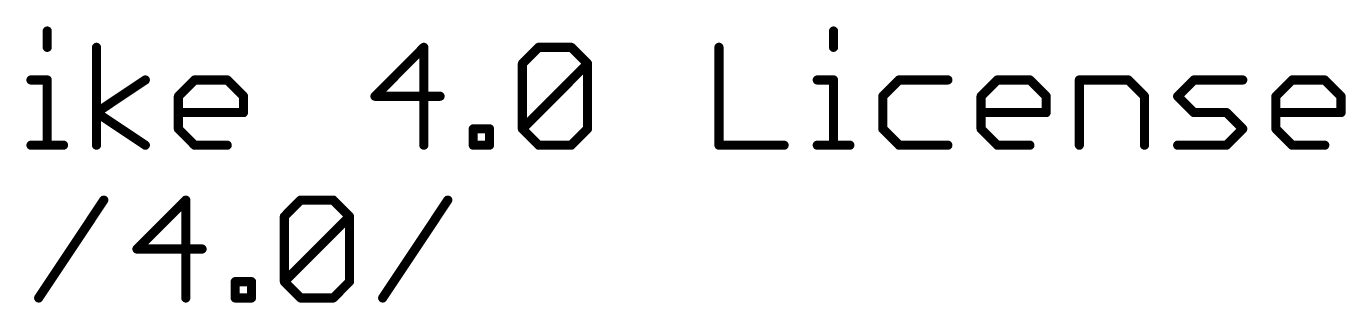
# Model space of a CAD drawing. Extents: x -22 to 88, y -20 to 45.
# Drawn here: x 63.54 to 85.52, y -11.43 to -6.84 of the extents above; entities that cross this region are included whole.
import ezdxf

# ---------------------------------------------------------------- set-up
doc = ezdxf.new("R2010")
doc.units = 0
doc.layers.add('51', color=53, linetype='CONTINUOUS')

msp = doc.modelspace()

# ---------------------------------------------------------------- linework, layer by layer
at = {"layer": '51', "const_width": 0.1524}
for points in [[(63.8895, -6.9156), (63.8895, -7.1868)], [(63.8895, -6.9156), (63.8895, -7.1868)], [(76.9867, -6.9156), (76.9867, -7.1868)], [(76.9867, -6.9156), (76.9867, -7.1868)], [(64.7098, -8.8138), (64.7098, -7.1868)], [(64.7098, -8.8138), (64.7098, -7.1868)], [(70.1619, -7.1868), (69.3484, -8.0003)], [(70.1619, -7.1868), (69.3484, -8.0003)], [(70.1619, -8.8138), (70.1619, -7.1868)], [(70.1619, -8.8138), (70.1619, -7.1868)], [(71.8041, -7.458), (72.0753, -7.1868)], [(71.8041, -7.458), (72.0753, -7.1868)], [(72.0753, -7.1868), (72.6176, -7.1868)], [(72.0753, -7.1868), (72.6176, -7.1868)], [(72.6176, -7.1868), (72.8888, -7.458)], [(72.6176, -7.1868), (72.8888, -7.458)], [(75.0784, -7.1868), (75.0784, -8.8138)], [(75.0784, -7.1868), (75.0784, -8.8138)], [(71.8041, -8.5426), (71.8041, -7.458)], [(71.8041, -8.5426), (72.8888, -7.458)], [(71.8041, -8.5426), (71.8041, -7.458)], [(71.8041, -8.5426), (72.8888, -7.458)], [(72.8888, -7.458), (72.8888, -8.5426)], [(72.8888, -7.458), (72.8888, -8.5426)], [(63.6183, -7.7291), (63.8895, -7.7291)], [(63.6183, -7.7291), (63.8895, -7.7291)], [(63.8895, -7.7291), (63.8895, -8.8138)], [(63.8895, -7.7291), (63.8895, -8.8138)], [(64.7098, -8.2715), (65.5233, -7.7291)], [(64.7098, -8.2715), (65.5233, -7.7291)], [(66.0741, -8.0003), (66.3452, -7.7291)], [(66.0741, -8.0003), (66.3452, -7.7291)], [(66.3452, -7.7291), (66.8876, -7.7291)], [(66.3452, -7.7291), (66.8876, -7.7291)], [(66.8876, -7.7291), (67.1587, -8.0003)], [(66.8876, -7.7291), (67.1587, -8.0003)], [(76.7156, -7.7291), (76.9867, -7.7291)], [(76.7156, -7.7291), (76.9867, -7.7291)], [(76.9867, -7.7291), (76.9867, -8.8138)], [(76.9867, -7.7291), (76.9867, -8.8138)], [(78.0782, -7.7291), (77.807, -8.0003)], [(78.0782, -7.7291), (77.807, -8.0003)], [(78.8917, -7.7291), (78.0782, -7.7291)], [(78.8917, -7.7291), (78.0782, -7.7291)], [(79.4442, -8.0003), (79.7153, -7.7291)], [(79.4442, -8.0003), (79.7153, -7.7291)], [(79.7153, -7.7291), (80.2577, -7.7291)], [(79.7153, -7.7291), (80.2577, -7.7291)], [(80.2577, -7.7291), (80.5288, -8.0003)], [(80.2577, -7.7291), (80.5288, -8.0003)], [(81.0813, -8.8138), (81.0813, -7.7291)], [(81.0813, -7.7291), (81.8948, -7.7291)], [(81.0813, -8.8138), (81.0813, -7.7291)], [(81.0813, -7.7291), (81.8948, -7.7291)], [(81.8948, -7.7291), (82.166, -8.0003)], [(81.8948, -7.7291), (82.166, -8.0003)], [(82.7185, -8.0003), (82.9896, -7.7291)], [(82.7185, -8.0003), (82.9896, -7.7291)], [(82.9896, -7.7291), (83.8031, -7.7291)], [(82.9896, -7.7291), (83.8031, -7.7291)], [(84.3556, -8.0003), (84.6268, -7.7291)], [(84.3556, -8.0003), (84.6268, -7.7291)], [(84.6268, -7.7291), (85.1691, -7.7291)], [(84.6268, -7.7291), (85.1691, -7.7291)], [(85.1691, -7.7291), (85.4403, -8.0003)], [(85.1691, -7.7291), (85.4403, -8.0003)], [(66.0741, -8.5426), (66.0741, -8.0003)], [(66.0741, -8.5426), (66.0741, -8.0003)], [(67.1587, -8.0003), (67.1587, -8.2715)], [(67.1587, -8.0003), (67.1587, -8.2715)], [(69.3484, -8.0003), (70.433, -8.0003)], [(69.3484, -8.0003), (70.433, -8.0003)], [(77.807, -8.0003), (77.807, -8.5426)], [(77.807, -8.0003), (77.807, -8.5426)], [(79.4442, -8.5426), (79.4442, -8.0003)], [(79.4442, -8.5426), (79.4442, -8.0003)], [(80.5288, -8.0003), (80.5288, -8.2715)], [(80.5288, -8.0003), (80.5288, -8.2715)], [(82.166, -8.0003), (82.166, -8.8138)], [(82.166, -8.0003), (82.166, -8.8138)], [(82.9896, -8.2715), (82.7185, -8.0003)], [(82.9896, -8.2715), (82.7185, -8.0003)], [(84.3556, -8.5426), (84.3556, -8.0003)], [(84.3556, -8.5426), (84.3556, -8.0003)], [(85.4403, -8.0003), (85.4403, -8.2715)], [(85.4403, -8.0003), (85.4403, -8.2715)], [(65.5233, -8.8138), (64.7098, -8.2715)], [(65.5233, -8.8138), (64.7098, -8.2715)], [(67.1587, -8.2715), (66.0741, -8.2715)], [(67.1587, -8.2715), (66.0741, -8.2715)], [(80.5288, -8.2715), (79.4442, -8.2715)], [(80.5288, -8.2715), (79.4442, -8.2715)], [(83.532, -8.2715), (82.9896, -8.2715)], [(83.532, -8.2715), (82.9896, -8.2715)], [(83.8031, -8.5426), (83.532, -8.2715)], [(83.8031, -8.5426), (83.532, -8.2715)], [(85.4403, -8.2715), (84.3556, -8.2715)], [(85.4403, -8.2715), (84.3556, -8.2715)], [(66.3452, -8.8138), (66.0741, -8.5426)], [(66.3452, -8.8138), (66.0741, -8.5426)], [(70.9855, -8.8138), (70.9855, -8.5426)], [(70.9855, -8.5426), (71.2567, -8.5426)], [(70.9855, -8.8138), (70.9855, -8.5426)], [(70.9855, -8.5426), (71.2567, -8.5426)], [(71.2567, -8.5426), (71.2567, -8.8138)], [(71.2567, -8.5426), (71.2567, -8.8138)], [(72.0753, -8.8138), (71.8041, -8.5426)], [(72.0753, -8.8138), (71.8041, -8.5426)], [(72.8888, -8.5426), (72.6176, -8.8138)], [(72.8888, -8.5426), (72.6176, -8.8138)], [(77.807, -8.5426), (78.0782, -8.8138)], [(77.807, -8.5426), (78.0782, -8.8138)], [(79.7153, -8.8138), (79.4442, -8.5426)], [(79.7153, -8.8138), (79.4442, -8.5426)], [(83.532, -8.8138), (83.8031, -8.5426)], [(83.532, -8.8138), (83.8031, -8.5426)], [(84.6268, -8.8138), (84.3556, -8.5426)], [(84.6268, -8.8138), (84.3556, -8.5426)], [(63.6183, -8.8138), (64.1607, -8.8138)], [(63.6183, -8.8138), (64.1607, -8.8138)], [(66.8876, -8.8138), (66.3452, -8.8138)], [(66.8876, -8.8138), (66.3452, -8.8138)], [(71.2567, -8.8138), (70.9855, -8.8138)], [(71.2567, -8.8138), (70.9855, -8.8138)], [(72.6176, -8.8138), (72.0753, -8.8138)], [(72.6176, -8.8138), (72.0753, -8.8138)], [(75.0784, -8.8138), (76.1631, -8.8138)], [(75.0784, -8.8138), (76.1631, -8.8138)], [(76.7156, -8.8138), (77.2579, -8.8138)], [(76.7156, -8.8138), (77.2579, -8.8138)], [(78.0782, -8.8138), (78.8917, -8.8138)], [(78.0782, -8.8138), (78.8917, -8.8138)], [(80.2577, -8.8138), (79.7153, -8.8138)], [(80.2577, -8.8138), (79.7153, -8.8138)], [(82.7185, -8.8138), (83.532, -8.8138)], [(82.7185, -8.8138), (83.532, -8.8138)], [(85.1691, -8.8138), (84.6268, -8.8138)], [(85.1691, -8.8138), (84.6268, -8.8138)], [(63.7467, -11.3538), (64.8314, -9.7268)], [(63.7467, -11.3538), (64.8314, -9.7268)], [(66.1974, -9.7268), (65.3839, -10.5403)], [(66.1974, -9.7268), (65.3839, -10.5403)], [(66.1974, -11.3538), (66.1974, -9.7268)], [(66.1974, -11.3538), (66.1974, -9.7268)], [(67.8396, -9.998), (68.1108, -9.7268)], [(67.8396, -9.998), (68.1108, -9.7268)], [(68.1108, -9.7268), (68.6531, -9.7268)], [(68.1108, -9.7268), (68.6531, -9.7268)], [(68.6531, -9.7268), (68.9243, -9.998)], [(68.6531, -9.7268), (68.9243, -9.998)], [(69.4768, -11.3538), (70.5614, -9.7268)], [(69.4768, -11.3538), (70.5614, -9.7268)], [(67.8396, -11.0826), (67.8396, -9.998)], [(67.8396, -11.0826), (68.9243, -9.998)], [(67.8396, -11.0826), (67.8396, -9.998)], [(67.8396, -11.0826), (68.9243, -9.998)], [(68.9243, -9.998), (68.9243, -11.0826)], [(68.9243, -9.998), (68.9243, -11.0826)], [(65.3839, -10.5403), (66.4685, -10.5403)], [(65.3839, -10.5403), (66.4685, -10.5403)], [(67.021, -11.3538), (67.021, -11.0826)], [(67.021, -11.0826), (67.2922, -11.0826)], [(67.021, -11.3538), (67.021, -11.0826)], [(67.021, -11.0826), (67.2922, -11.0826)], [(67.2922, -11.0826), (67.2922, -11.3538)], [(67.2922, -11.0826), (67.2922, -11.3538)], [(68.1108, -11.3538), (67.8396, -11.0826)], [(68.1108, -11.3538), (67.8396, -11.0826)], [(68.9243, -11.0826), (68.6531, -11.3538)], [(68.9243, -11.0826), (68.6531, -11.3538)], [(67.2922, -11.3538), (67.021, -11.3538)], [(67.2922, -11.3538), (67.021, -11.3538)], [(68.6531, -11.3538), (68.1108, -11.3538)], [(68.6531, -11.3538), (68.1108, -11.3538)]]:
    msp.add_lwpolyline(points, dxfattribs=at)
at = {"layer": '51', "const_width": 0.0762}
for points in [[(63.9276, -6.9156, 1), (63.8514, -6.9156)], [(63.9276, -6.9156, 1), (63.8514, -6.9156)], [(77.0248, -6.9156, 1), (76.9486, -6.9156)], [(77.0248, -6.9156, 1), (76.9486, -6.9156)], [(63.8514, -7.1868, 1), (63.9276, -7.1868)], [(63.8514, -7.1868, 1), (63.9276, -7.1868)], [(64.7479, -7.1868, 1), (64.6717, -7.1868)], [(64.7479, -7.1868, 1), (64.6717, -7.1868)], [(70.2, -7.1868, 1), (70.1238, -7.1868)], [(70.2, -7.1868, 1), (70.1238, -7.1868)], [(70.1888, -7.2138, 1), (70.1349, -7.1599)], [(70.1888, -7.2138, 1), (70.1349, -7.1599)], [(72.0753, -7.1487, 1), (72.0753, -7.2249)], [(72.0753, -7.1487, 1), (72.0753, -7.2249)], [(72.1022, -7.2138, 1), (72.0483, -7.1599)], [(72.1022, -7.2138, 1), (72.0483, -7.1599)], [(72.6445, -7.1599, 1), (72.5907, -7.2138)], [(72.6445, -7.1599, 1), (72.5907, -7.2138)], [(72.6176, -7.2249, 1), (72.6176, -7.1487)], [(72.6176, -7.2249, 1), (72.6176, -7.1487)], [(75.1165, -7.1868, 1), (75.0403, -7.1868)], [(75.1165, -7.1868, 1), (75.0403, -7.1868)], [(76.9486, -7.1868, 1), (77.0248, -7.1868)], [(76.9486, -7.1868, 1), (77.0248, -7.1868)], [(71.8422, -7.458, 1), (71.766, -7.458)], [(71.8422, -7.458, 1), (71.766, -7.458)], [(71.7772, -7.431, 1), (71.831, -7.4849)], [(71.7772, -7.431, 1), (71.831, -7.4849)], [(72.9269, -7.458, 1), (72.8507, -7.458)], [(72.9269, -7.458, 1), (72.8507, -7.458)], [(72.9157, -7.4849, 1), (72.8618, -7.431)], [(72.9157, -7.4849, 1), (72.8618, -7.431)], [(72.8618, -7.4849, 1), (72.9157, -7.431)], [(72.8618, -7.4849, 1), (72.9157, -7.431)], [(63.6183, -7.691, 1), (63.6183, -7.7672)], [(63.6183, -7.691, 1), (63.6183, -7.7672)], [(63.9276, -7.7291, 1), (63.8514, -7.7291)], [(63.9276, -7.7291, 1), (63.8514, -7.7291)], [(63.8895, -7.7672, 1), (63.8895, -7.691)], [(63.8895, -7.7672, 1), (63.8895, -7.691)], [(65.5444, -7.7608, 1), (65.5021, -7.6974)], [(65.5444, -7.7608, 1), (65.5021, -7.6974)], [(66.3452, -7.691, 1), (66.3452, -7.7672)], [(66.3452, -7.691, 1), (66.3452, -7.7672)], [(66.3722, -7.7561, 1), (66.3183, -7.7022)], [(66.3722, -7.7561, 1), (66.3183, -7.7022)], [(66.9145, -7.7022, 1), (66.8606, -7.7561)], [(66.9145, -7.7022, 1), (66.8606, -7.7561)], [(66.8876, -7.7672, 1), (66.8876, -7.691)], [(66.8876, -7.7672, 1), (66.8876, -7.691)], [(76.7156, -7.691, 1), (76.7156, -7.7672)], [(76.7156, -7.691, 1), (76.7156, -7.7672)], [(77.0248, -7.7291, 1), (76.9486, -7.7291)], [(77.0248, -7.7291, 1), (76.9486, -7.7291)], [(76.9867, -7.7672, 1), (76.9867, -7.691)], [(76.9867, -7.7672, 1), (76.9867, -7.691)], [(78.0782, -7.691, 1), (78.0782, -7.7672)], [(78.0782, -7.691, 1), (78.0782, -7.7672)], [(78.1051, -7.7561, 1), (78.0512, -7.7022)], [(78.1051, -7.7561, 1), (78.0512, -7.7022)], [(78.8917, -7.7672, 1), (78.8917, -7.691)], [(78.8917, -7.7672, 1), (78.8917, -7.691)], [(79.7153, -7.691, 1), (79.7153, -7.7672)], [(79.7153, -7.691, 1), (79.7153, -7.7672)], [(79.7423, -7.7561, 1), (79.6884, -7.7022)], [(79.7423, -7.7561, 1), (79.6884, -7.7022)], [(80.2846, -7.7022, 1), (80.2307, -7.7561)], [(80.2846, -7.7022, 1), (80.2307, -7.7561)], [(80.2577, -7.7672, 1), (80.2577, -7.691)], [(80.2577, -7.7672, 1), (80.2577, -7.691)], [(81.1194, -7.7291, 1), (81.0432, -7.7291)], [(81.0813, -7.691, 1), (81.0813, -7.7672)], [(81.1194, -7.7291, 1), (81.0432, -7.7291)], [(81.0813, -7.691, 1), (81.0813, -7.7672)], [(81.9218, -7.7022, 1), (81.8679, -7.7561)], [(81.9218, -7.7022, 1), (81.8679, -7.7561)], [(81.8948, -7.7672, 1), (81.8948, -7.691)], [(81.8948, -7.7672, 1), (81.8948, -7.691)], [(82.9896, -7.691, 1), (82.9896, -7.7672)], [(82.9896, -7.691, 1), (82.9896, -7.7672)], [(83.0166, -7.7561, 1), (82.9627, -7.7022)], [(83.0166, -7.7561, 1), (82.9627, -7.7022)], [(83.8031, -7.7672, 1), (83.8031, -7.691)], [(83.8031, -7.7672, 1), (83.8031, -7.691)], [(84.6268, -7.691, 1), (84.6268, -7.7672)], [(84.6268, -7.691, 1), (84.6268, -7.7672)], [(84.6537, -7.7561, 1), (84.5999, -7.7022)], [(84.6537, -7.7561, 1), (84.5999, -7.7022)], [(85.1961, -7.7022, 1), (85.1422, -7.7561)], [(85.1961, -7.7022, 1), (85.1422, -7.7561)], [(85.1691, -7.7672, 1), (85.1691, -7.691)], [(85.1691, -7.7672, 1), (85.1691, -7.691)], [(66.1122, -8.0003, 1), (66.036, -8.0003)], [(66.1122, -8.0003, 1), (66.036, -8.0003)], [(66.0471, -7.9734, 1), (66.101, -8.0272)], [(66.0471, -7.9734, 1), (66.101, -8.0272)], [(67.1968, -8.0003, 1), (67.1206, -8.0003)], [(67.1968, -8.0003, 1), (67.1206, -8.0003)], [(67.1318, -8.0272, 1), (67.1857, -7.9734)], [(67.1318, -8.0272, 1), (67.1857, -7.9734)], [(69.3484, -7.9622, 1), (69.3484, -8.0384)], [(69.3484, -7.9622, 1), (69.3484, -8.0384)], [(69.3214, -7.9734, 1), (69.3753, -8.0272)], [(69.3214, -7.9734, 1), (69.3753, -8.0272)], [(70.433, -8.0384, 1), (70.433, -7.9622)], [(70.433, -8.0384, 1), (70.433, -7.9622)], [(77.8451, -8.0003, 1), (77.7689, -8.0003)], [(77.8451, -8.0003, 1), (77.7689, -8.0003)], [(77.7801, -7.9734, 1), (77.834, -8.0272)], [(77.7801, -7.9734, 1), (77.834, -8.0272)], [(79.4823, -8.0003, 1), (79.4061, -8.0003)], [(79.4823, -8.0003, 1), (79.4061, -8.0003)], [(79.4172, -7.9734, 1), (79.4711, -8.0272)], [(79.4172, -7.9734, 1), (79.4711, -8.0272)], [(80.5669, -8.0003, 1), (80.4907, -8.0003)], [(80.5669, -8.0003, 1), (80.4907, -8.0003)], [(80.5019, -8.0272, 1), (80.5558, -7.9734)], [(80.5019, -8.0272, 1), (80.5558, -7.9734)], [(82.2041, -8.0003, 1), (82.1279, -8.0003)], [(82.2041, -8.0003, 1), (82.1279, -8.0003)], [(82.139, -8.0272, 1), (82.1929, -7.9734)], [(82.139, -8.0272, 1), (82.1929, -7.9734)], [(82.7454, -7.9734, 1), (82.6915, -8.0272)], [(82.7454, -7.9734, 1), (82.6915, -8.0272)], [(82.6915, -7.9734, 1), (82.7454, -8.0272)], [(82.6915, -7.9734, 1), (82.7454, -8.0272)], [(84.3937, -8.0003, 1), (84.3175, -8.0003)], [(84.3937, -8.0003, 1), (84.3175, -8.0003)], [(84.3287, -7.9734, 1), (84.3826, -8.0272)], [(84.3287, -7.9734, 1), (84.3826, -8.0272)], [(85.4784, -8.0003, 1), (85.4022, -8.0003)], [(85.4784, -8.0003, 1), (85.4022, -8.0003)], [(85.4134, -8.0272, 1), (85.4672, -7.9734)], [(85.4134, -8.0272, 1), (85.4672, -7.9734)], [(64.7309, -8.2398, 1), (64.6886, -8.3032)], [(64.7309, -8.2398, 1), (64.6886, -8.3032)], [(64.6886, -8.2398, 1), (64.7309, -8.3032)], [(64.6886, -8.2398, 1), (64.7309, -8.3032)], [(66.0741, -8.2334, 1), (66.0741, -8.3096)], [(66.0741, -8.2334, 1), (66.0741, -8.3096)], [(67.1206, -8.2715, 1), (67.1968, -8.2715)], [(67.1206, -8.2715, 1), (67.1968, -8.2715)], [(67.1587, -8.3096, 1), (67.1587, -8.2334)], [(67.1587, -8.3096, 1), (67.1587, -8.2334)], [(79.4442, -8.2334, 1), (79.4442, -8.3096)], [(79.4442, -8.2334, 1), (79.4442, -8.3096)], [(80.4907, -8.2715, 1), (80.5669, -8.2715)], [(80.4907, -8.2715, 1), (80.5669, -8.2715)], [(80.5288, -8.3096, 1), (80.5288, -8.2334)], [(80.5288, -8.3096, 1), (80.5288, -8.2334)], [(82.9896, -8.2334, 1), (82.9896, -8.3096)], [(82.9896, -8.2334, 1), (82.9896, -8.3096)], [(82.9627, -8.2984, 1), (83.0166, -8.2445)], [(82.9627, -8.2984, 1), (83.0166, -8.2445)], [(83.5589, -8.2445, 1), (83.505, -8.2984)], [(83.5589, -8.2445, 1), (83.505, -8.2984)], [(83.532, -8.3096, 1), (83.532, -8.2334)], [(83.532, -8.3096, 1), (83.532, -8.2334)], [(84.3556, -8.2334, 1), (84.3556, -8.3096)], [(84.3556, -8.2334, 1), (84.3556, -8.3096)], [(85.4022, -8.2715, 1), (85.4784, -8.2715)], [(85.4022, -8.2715, 1), (85.4784, -8.2715)], [(85.4403, -8.3096, 1), (85.4403, -8.2334)], [(85.4403, -8.3096, 1), (85.4403, -8.2334)], [(66.101, -8.5157, 1), (66.0471, -8.5696)], [(66.101, -8.5157, 1), (66.0471, -8.5696)], [(66.036, -8.5426, 1), (66.1122, -8.5426)], [(66.036, -8.5426, 1), (66.1122, -8.5426)], [(71.0236, -8.5426, 1), (70.9474, -8.5426)], [(70.9855, -8.5045, 1), (70.9855, -8.5807)], [(71.0236, -8.5426, 1), (70.9474, -8.5426)], [(70.9855, -8.5045, 1), (70.9855, -8.5807)], [(71.2948, -8.5426, 1), (71.2186, -8.5426)], [(71.2948, -8.5426, 1), (71.2186, -8.5426)], [(71.2567, -8.5807, 1), (71.2567, -8.5045)], [(71.2567, -8.5807, 1), (71.2567, -8.5045)], [(71.831, -8.5157, 1), (71.7772, -8.5696)], [(71.831, -8.5157, 1), (71.7772, -8.5696)], [(71.7772, -8.5157, 1), (71.831, -8.5696)], [(71.7772, -8.5157, 1), (71.831, -8.5696)], [(71.766, -8.5426, 1), (71.8422, -8.5426)], [(71.766, -8.5426, 1), (71.8422, -8.5426)], [(72.8507, -8.5426, 1), (72.9269, -8.5426)], [(72.8507, -8.5426, 1), (72.9269, -8.5426)], [(72.9157, -8.5696, 1), (72.8618, -8.5157)], [(72.9157, -8.5696, 1), (72.8618, -8.5157)], [(77.834, -8.5157, 1), (77.7801, -8.5696)], [(77.834, -8.5157, 1), (77.7801, -8.5696)], [(77.7689, -8.5426, 1), (77.8451, -8.5426)], [(77.7689, -8.5426, 1), (77.8451, -8.5426)], [(79.4711, -8.5157, 1), (79.4172, -8.5696)], [(79.4711, -8.5157, 1), (79.4172, -8.5696)], [(79.4061, -8.5426, 1), (79.4823, -8.5426)], [(79.4061, -8.5426, 1), (79.4823, -8.5426)], [(83.8301, -8.5696, 1), (83.7762, -8.5157)], [(83.8301, -8.5696, 1), (83.7762, -8.5157)], [(83.7762, -8.5696, 1), (83.8301, -8.5157)], [(83.7762, -8.5696, 1), (83.8301, -8.5157)], [(84.3826, -8.5157, 1), (84.3287, -8.5696)], [(84.3826, -8.5157, 1), (84.3287, -8.5696)], [(84.3175, -8.5426, 1), (84.3937, -8.5426)], [(84.3175, -8.5426, 1), (84.3937, -8.5426)], [(63.6183, -8.7757, 1), (63.6183, -8.8519)], [(63.6183, -8.7757, 1), (63.6183, -8.8519)], [(63.8514, -8.8138, 1), (63.9276, -8.8138)], [(63.8514, -8.8138, 1), (63.9276, -8.8138)], [(64.1607, -8.8519, 1), (64.1607, -8.7757)], [(64.1607, -8.8519, 1), (64.1607, -8.7757)], [(64.6717, -8.8138, 1), (64.7479, -8.8138)], [(64.6717, -8.8138, 1), (64.7479, -8.8138)], [(65.5021, -8.8455, 1), (65.5444, -8.7821)], [(65.5021, -8.8455, 1), (65.5444, -8.7821)], [(66.3452, -8.7757, 1), (66.3452, -8.8519)], [(66.3452, -8.7757, 1), (66.3452, -8.8519)], [(66.3183, -8.8407, 1), (66.3722, -8.7869)], [(66.3183, -8.8407, 1), (66.3722, -8.7869)], [(66.8876, -8.8519, 1), (66.8876, -8.7757)], [(66.8876, -8.8519, 1), (66.8876, -8.7757)], [(70.1238, -8.8138, 1), (70.2, -8.8138)], [(70.1238, -8.8138, 1), (70.2, -8.8138)], [(70.9855, -8.7757, 1), (70.9855, -8.8519)], [(70.9855, -8.7757, 1), (70.9855, -8.8519)], [(70.9474, -8.8138, 1), (71.0236, -8.8138)], [(70.9474, -8.8138, 1), (71.0236, -8.8138)], [(71.2186, -8.8138, 1), (71.2948, -8.8138)], [(71.2186, -8.8138, 1), (71.2948, -8.8138)], [(71.2567, -8.8519, 1), (71.2567, -8.7757)], [(71.2567, -8.8519, 1), (71.2567, -8.7757)], [(72.0753, -8.7757, 1), (72.0753, -8.8519)], [(72.0753, -8.7757, 1), (72.0753, -8.8519)], [(72.0483, -8.8407, 1), (72.1022, -8.7869)], [(72.0483, -8.8407, 1), (72.1022, -8.7869)], [(72.5907, -8.7869, 1), (72.6445, -8.8407)], [(72.5907, -8.7869, 1), (72.6445, -8.8407)], [(72.6176, -8.8519, 1), (72.6176, -8.7757)], [(72.6176, -8.8519, 1), (72.6176, -8.7757)], [(75.0784, -8.7757, 1), (75.0784, -8.8519)], [(75.0784, -8.7757, 1), (75.0784, -8.8519)], [(75.0403, -8.8138, 1), (75.1165, -8.8138)], [(75.0403, -8.8138, 1), (75.1165, -8.8138)], [(76.1631, -8.8519, 1), (76.1631, -8.7757)], [(76.1631, -8.8519, 1), (76.1631, -8.7757)], [(76.7156, -8.7757, 1), (76.7156, -8.8519)], [(76.7156, -8.7757, 1), (76.7156, -8.8519)], [(76.9486, -8.8138, 1), (77.0248, -8.8138)], [(76.9486, -8.8138, 1), (77.0248, -8.8138)], [(77.2579, -8.8519, 1), (77.2579, -8.7757)], [(77.2579, -8.8519, 1), (77.2579, -8.7757)], [(78.0782, -8.7757, 1), (78.0782, -8.8519)], [(78.0782, -8.7757, 1), (78.0782, -8.8519)], [(78.0512, -8.8407, 1), (78.1051, -8.7869)], [(78.0512, -8.8407, 1), (78.1051, -8.7869)], [(78.8917, -8.8519, 1), (78.8917, -8.7757)], [(78.8917, -8.8519, 1), (78.8917, -8.7757)], [(79.7153, -8.7757, 1), (79.7153, -8.8519)], [(79.7153, -8.7757, 1), (79.7153, -8.8519)], [(79.6884, -8.8407, 1), (79.7423, -8.7869)], [(79.6884, -8.8407, 1), (79.7423, -8.7869)], [(80.2577, -8.8519, 1), (80.2577, -8.7757)], [(80.2577, -8.8519, 1), (80.2577, -8.7757)], [(81.0432, -8.8138, 1), (81.1194, -8.8138)], [(81.0432, -8.8138, 1), (81.1194, -8.8138)], [(82.1279, -8.8138, 1), (82.2041, -8.8138)], [(82.1279, -8.8138, 1), (82.2041, -8.8138)], [(82.7185, -8.7757, 1), (82.7185, -8.8519)], [(82.7185, -8.7757, 1), (82.7185, -8.8519)], [(83.505, -8.7869, 1), (83.5589, -8.8407)], [(83.505, -8.7869, 1), (83.5589, -8.8407)], [(83.532, -8.8519, 1), (83.532, -8.7757)], [(83.532, -8.8519, 1), (83.532, -8.7757)], [(84.6268, -8.7757, 1), (84.6268, -8.8519)], [(84.6268, -8.7757, 1), (84.6268, -8.8519)], [(84.5999, -8.8407, 1), (84.6537, -8.7869)], [(84.5999, -8.8407, 1), (84.6537, -8.7869)], [(85.1691, -8.8519, 1), (85.1691, -8.7757)], [(85.1691, -8.8519, 1), (85.1691, -8.7757)], [(64.8631, -9.7479, 1), (64.7997, -9.7057)], [(64.8631, -9.7479, 1), (64.7997, -9.7057)], [(66.2355, -9.7268, 1), (66.1593, -9.7268)], [(66.2355, -9.7268, 1), (66.1593, -9.7268)], [(66.2243, -9.7538, 1), (66.1704, -9.6999)], [(66.2243, -9.7538, 1), (66.1704, -9.6999)], [(68.1108, -9.6887, 1), (68.1108, -9.7649)], [(68.1108, -9.6887, 1), (68.1108, -9.7649)], [(68.1377, -9.7538, 1), (68.0838, -9.6999)], [(68.1377, -9.7538, 1), (68.0838, -9.6999)], [(68.6801, -9.6999, 1), (68.6262, -9.7538)], [(68.6801, -9.6999, 1), (68.6262, -9.7538)], [(68.6531, -9.7649, 1), (68.6531, -9.6887)], [(68.6531, -9.7649, 1), (68.6531, -9.6887)], [(70.5931, -9.7479, 1), (70.5297, -9.7057)], [(70.5931, -9.7479, 1), (70.5297, -9.7057)], [(67.8777, -9.998, 1), (67.8015, -9.998)], [(67.8777, -9.998, 1), (67.8015, -9.998)], [(67.8127, -9.971, 1), (67.8666, -10.0249)], [(67.8127, -9.971, 1), (67.8666, -10.0249)], [(68.9624, -9.998, 1), (68.8862, -9.998)], [(68.9624, -9.998, 1), (68.8862, -9.998)], [(68.9512, -10.0249, 1), (68.8973, -9.971)], [(68.9512, -10.0249, 1), (68.8973, -9.971)], [(68.8973, -10.0249, 1), (68.9512, -9.971)], [(68.8973, -10.0249, 1), (68.9512, -9.971)], [(65.3839, -10.5022, 1), (65.3839, -10.5784)], [(65.3839, -10.5022, 1), (65.3839, -10.5784)], [(65.3569, -10.5134, 1), (65.4108, -10.5672)], [(65.3569, -10.5134, 1), (65.4108, -10.5672)], [(66.4685, -10.5784, 1), (66.4685, -10.5022)], [(66.4685, -10.5784, 1), (66.4685, -10.5022)], [(67.0591, -11.0826, 1), (66.9829, -11.0826)], [(67.021, -11.0445, 1), (67.021, -11.1207)], [(67.0591, -11.0826, 1), (66.9829, -11.0826)], [(67.021, -11.0445, 1), (67.021, -11.1207)], [(67.3303, -11.0826, 1), (67.2541, -11.0826)], [(67.3303, -11.0826, 1), (67.2541, -11.0826)], [(67.2922, -11.1207, 1), (67.2922, -11.0445)], [(67.2922, -11.1207, 1), (67.2922, -11.0445)], [(67.8666, -11.0557, 1), (67.8127, -11.1096)], [(67.8666, -11.0557, 1), (67.8127, -11.1096)], [(67.8127, -11.0557, 1), (67.8666, -11.1096)], [(67.8127, -11.0557, 1), (67.8666, -11.1096)], [(67.8015, -11.0826, 1), (67.8777, -11.0826)], [(67.8015, -11.0826, 1), (67.8777, -11.0826)], [(68.8862, -11.0826, 1), (68.9624, -11.0826)], [(68.8862, -11.0826, 1), (68.9624, -11.0826)], [(68.9512, -11.1096, 1), (68.8973, -11.0557)], [(68.9512, -11.1096, 1), (68.8973, -11.0557)], [(63.715, -11.3327, 1), (63.7784, -11.3749)], [(63.715, -11.3327, 1), (63.7784, -11.3749)], [(66.1593, -11.3538, 1), (66.2355, -11.3538)], [(66.1593, -11.3538, 1), (66.2355, -11.3538)], [(67.021, -11.3157, 1), (67.021, -11.3919)], [(67.021, -11.3157, 1), (67.021, -11.3919)], [(66.9829, -11.3538, 1), (67.0591, -11.3538)], [(66.9829, -11.3538, 1), (67.0591, -11.3538)], [(67.2541, -11.3538, 1), (67.3303, -11.3538)], [(67.2541, -11.3538, 1), (67.3303, -11.3538)], [(67.2922, -11.3919, 1), (67.2922, -11.3157)], [(67.2922, -11.3919, 1), (67.2922, -11.3157)], [(68.1108, -11.3157, 1), (68.1108, -11.3919)], [(68.1108, -11.3157, 1), (68.1108, -11.3919)], [(68.0838, -11.3807, 1), (68.1377, -11.3269)], [(68.0838, -11.3807, 1), (68.1377, -11.3269)], [(68.6262, -11.3269, 1), (68.6801, -11.3807)], [(68.6262, -11.3269, 1), (68.6801, -11.3807)], [(68.6531, -11.3919, 1), (68.6531, -11.3157)], [(68.6531, -11.3919, 1), (68.6531, -11.3157)], [(69.4451, -11.3327, 1), (69.5085, -11.3749)], [(69.4451, -11.3327, 1), (69.5085, -11.3749)]]:
    msp.add_lwpolyline(points, format="xyb", dxfattribs=at)

doc.saveas('drawing.dxf')
